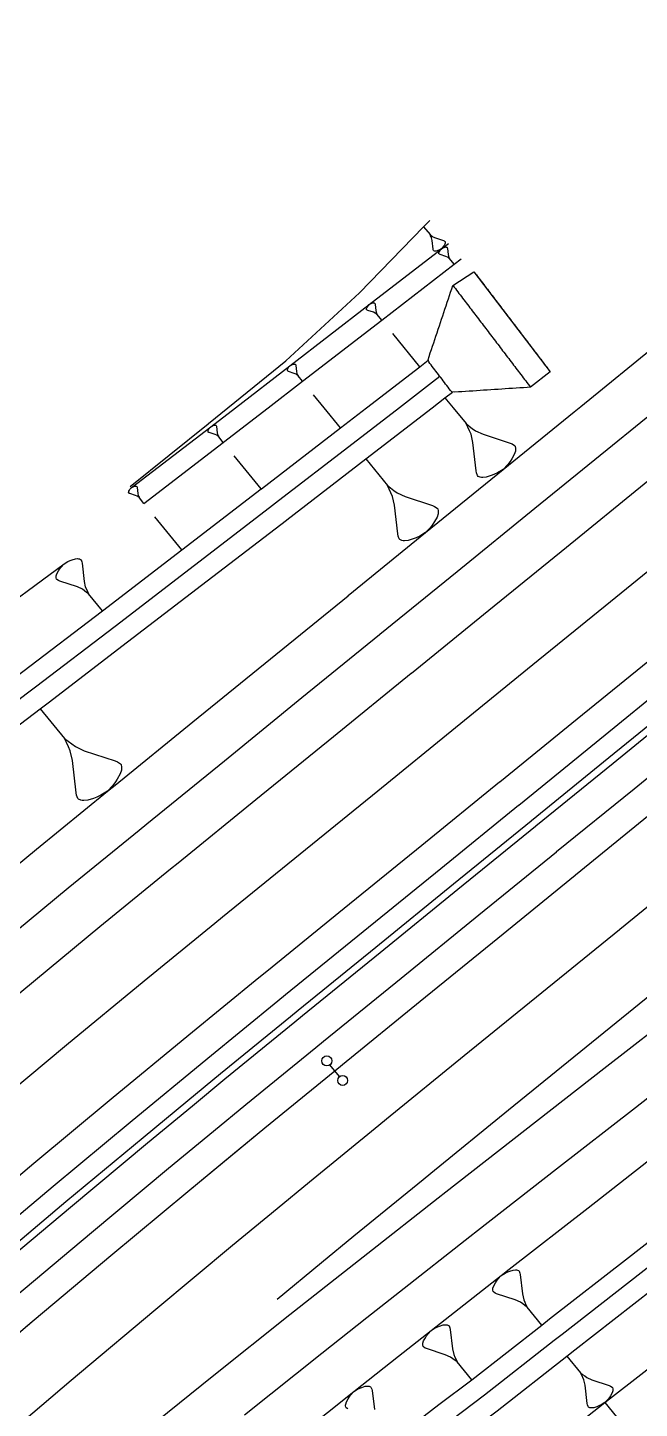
# Model space of a CAD drawing. Extents: x 386614 to 387594, y 803230 to 804419.
# Drawn here: x 387522.2 to 387552.8, y 804350 to 804419 of the extents above; entities that cross this region are included whole.
import ezdxf

# ---------------------------------------------------------------- set-up
doc = ezdxf.new("R2010")
doc.units = 0
doc.layers.get('0').update_dxf_attribs({"linetype": 'CONTINUOUS'})

msp = doc.modelspace()

# ---------------------------------------------------------------- linework, layer by layer
at = {"color": 7}
for p, q in [((387541.9789, 804409.0483), (387542.3016, 804408.6515)), ((387542.3016, 804408.6515), (387542.3499, 804408.6153)), ((387542.3272, 804408.5969), (387542.3016, 804408.6515)), ((387542.3527, 804408.5423), (387542.3272, 804408.5969)), ((387542.3499, 804408.6153), (387542.3981, 804408.5792)), ((387542.3981, 804408.5792), (387542.4463, 804408.5431)), ((387542.3783, 804408.4877), (387542.3527, 804408.5423)), ((387542.4067, 804408.3601), (387542.3783, 804408.4877)), ((387542.4558, 804407.9291), (387542.4067, 804408.3601)), ((387542.4463, 804408.5431), (387542.5655, 804408.4892)), ((387542.4629, 804407.8972), (387542.4558, 804407.9291)), ((387542.4793, 804407.854), (387542.4629, 804407.8972)), ((387542.5655, 804408.4892), (387542.9774, 804408.3533)), ((387542.7302, 804407.8697), (387542.687, 804407.8534)), ((387542.7848, 804407.8952), (387542.7302, 804407.8697)), ((387542.781, 804407.8334), (387542.7984, 804407.8609)), ((387542.8734, 804407.9485), (387542.7848, 804407.8952)), ((387542.7984, 804407.8609), (387542.8239, 804407.8949)), ((387542.8239, 804407.8949), (387542.8734, 804407.9485)), ((387542.9436, 804408.0244), (387542.8734, 804407.9485)), ((387542.8734, 804407.9485), (387542.9359, 804407.986)), ((387542.9359, 804407.986), (387542.9744, 804408.004)), ((387542.9797, 804408.0726), (387542.9436, 804408.0244)), ((387542.9744, 804408.004), (387543.0049, 804408.0155)), ((387542.9774, 804408.3533), (387543.0072, 804408.3399)), ((387543.0045, 804408.1116), (387542.9797, 804408.0726)), ((387543.0427, 804408.1804), (387543.0045, 804408.1116)), ((387543.0049, 804408.0155), (387543.0579, 804408.0321)), ((387543.0072, 804408.3399), (387543.0462, 804408.3151)), ((387543.0583, 804408.2307), (387543.0427, 804408.1804)), ((387543.0462, 804408.3151), (387543.0554, 804408.3037)), ((387543.0554, 804408.3037), (387543.0625, 804408.2718)), ((387543.0579, 804408.0321), (387543.0949, 804408.0356)), ((387543.0604, 804408.2513), (387543.0583, 804408.2307)), ((387543.0625, 804408.2718), (387543.0604, 804408.2513)), ((387543.0949, 804408.0356), (387543.1094, 804408.0341)), ((387543.1094, 804408.0341), (387543.1239, 804408.0326)), ((387543.1239, 804408.0326), (387543.1449, 804408.0231)), ((387543.1449, 804408.0231), (387543.1514, 804408.0151)), ((387543.1514, 804408.0151), (387543.1629, 804407.9846)), ((387543.1629, 804407.9846), (387543.168, 804407.9621)), ((387543.168, 804407.9621), (387543.2026, 804407.6581)), ((387542.4885, 804407.8426), (387542.4793, 804407.854)), ((387542.5183, 804407.8292), (387542.4885, 804407.8426)), ((387542.5388, 804407.8271), (387542.5183, 804407.8292)), ((387542.5594, 804407.8249), (387542.5388, 804407.8271)), ((387542.6119, 804407.8299), (387542.5594, 804407.8249)), ((387542.687, 804407.8534), (387542.6119, 804407.8299)), ((387542.74, 804407.7204), (387542.7415, 804407.7349)), ((387542.745, 804407.6979), (387542.74, 804407.7204)), ((387542.7415, 804407.7349), (387542.743, 804407.7494)), ((387542.743, 804407.7494), (387542.754, 804407.7849)), ((387542.7515, 804407.6899), (387542.745, 804407.6979)), ((387542.779, 804407.6724), (387542.7515, 804407.6899)), ((387542.754, 804407.7849), (387542.781, 804407.8334)), ((387542.8, 804407.6629), (387542.779, 804407.6724)), ((387543.0906, 804407.567), (387542.8, 804407.6629)), ((387543.1747, 804407.5291), (387543.0906, 804407.567)), ((387543.2087, 804407.5036), (387543.1747, 804407.5291)), ((387543.2026, 804407.6581), (387543.2227, 804407.5681)), ((387543.2427, 804407.4781), (387543.2087, 804407.5036)), ((387543.2227, 804407.5681), (387543.2407, 804407.5296)), ((387543.2407, 804407.5296), (387543.2587, 804407.4911)), ((387543.2767, 804407.4526), (387543.2427, 804407.4781)), ((387543.2587, 804407.4911), (387543.2767, 804407.4526)), ((387543.5044, 804407.1727), (387543.2767, 804407.4526)), ((387539.21, 804405.0988), (387539.2595, 804405.1523)), ((387539.2595, 804405.1523), (387539.322, 804405.1899)), ((387539.322, 804405.1899), (387539.3605, 804405.2079)), ((387539.3605, 804405.2079), (387539.391, 804405.2194)), ((387539.391, 804405.2194), (387539.444, 804405.2359)), ((387539.444, 804405.2359), (387539.481, 804405.2395)), ((387539.481, 804405.2395), (387539.4955, 804405.238)), ((387539.4955, 804405.238), (387539.51, 804405.2365)), ((387539.51, 804405.2365), (387539.531, 804405.227)), ((387539.531, 804405.227), (387539.5375, 804405.219)), ((387539.5375, 804405.219), (387539.549, 804405.1885)), ((387539.549, 804405.1885), (387539.554, 804405.166)), ((387539.554, 804405.166), (387539.5887, 804404.8619)), ((387539.1261, 804404.9242), (387539.1276, 804404.9387)), ((387539.1311, 804404.9017), (387539.1261, 804404.9242)), ((387539.1276, 804404.9387), (387539.1291, 804404.9532)), ((387539.1291, 804404.9532), (387539.14, 804404.9887)), ((387539.1376, 804404.8937), (387539.1311, 804404.9017)), ((387539.1651, 804404.8762), (387539.1376, 804404.8937)), ((387539.14, 804404.9887), (387539.167, 804405.0373)), ((387539.1861, 804404.8667), (387539.1651, 804404.8762)), ((387539.167, 804405.0373), (387539.1845, 804405.0648)), ((387539.1845, 804405.0648), (387539.21, 804405.0988)), ((387539.4767, 804404.7709), (387539.1861, 804404.8667)), ((387539.5607, 804404.7329), (387539.4767, 804404.7709)), ((387539.5947, 804404.7074), (387539.5607, 804404.7329)), ((387539.5887, 804404.8619), (387539.6087, 804404.7719)), ((387539.6288, 804404.6819), (387539.5947, 804404.7074)), ((387539.6087, 804404.7719), (387539.6267, 804404.7334)), ((387539.6267, 804404.7334), (387539.6448, 804404.695)), ((387539.6628, 804404.6565), (387539.6288, 804404.6819)), ((387539.6448, 804404.695), (387539.6628, 804404.6565)), ((387539.8905, 804404.3765), (387539.6628, 804404.6565)), ((387535.1669, 804401.8679), (387535.1684, 804401.8824)), ((387535.1719, 804401.8454), (387535.1669, 804401.8679)), ((387535.1684, 804401.8824), (387535.1699, 804401.8969)), ((387535.1699, 804401.8969), (387535.1809, 804401.9324)), ((387535.1785, 804401.8374), (387535.1719, 804401.8454)), ((387535.206, 804401.8199), (387535.1785, 804401.8374)), ((387535.1809, 804401.9324), (387535.2079, 804401.9809)), ((387535.227, 804401.8104), (387535.206, 804401.8199)), ((387535.2079, 804401.9809), (387535.2254, 804402.0084)), ((387535.2254, 804402.0084), (387535.2509, 804402.0424)), ((387535.5176, 804401.7145), (387535.227, 804401.8104)), ((387535.2509, 804402.0424), (387535.3003, 804402.096)), ((387535.3003, 804402.096), (387535.3628, 804402.1335)), ((387535.3628, 804402.1335), (387535.4013, 804402.1515)), ((387535.4013, 804402.1515), (387535.4318, 804402.163)), ((387535.4318, 804402.163), (387535.4848, 804402.1796)), ((387535.4848, 804402.1796), (387535.5218, 804402.1831)), ((387535.6016, 804401.6765), (387535.5176, 804401.7145)), ((387535.5218, 804402.1831), (387535.5363, 804402.1816)), ((387535.5363, 804402.1816), (387535.5508, 804402.1801)), ((387535.5508, 804402.1801), (387535.5718, 804402.1706)), ((387535.5718, 804402.1706), (387535.5783, 804402.1626)), ((387535.5783, 804402.1626), (387535.5899, 804402.1321)), ((387535.5899, 804402.1321), (387535.5949, 804402.1096)), ((387535.5949, 804402.1096), (387535.6295, 804401.8056)), ((387535.6356, 804401.6511), (387535.6016, 804401.6765)), ((387535.6295, 804401.8056), (387535.6496, 804401.7156)), ((387535.6696, 804401.6256), (387535.6356, 804401.6511)), ((387535.6496, 804401.7156), (387535.6676, 804401.6771)), ((387535.6676, 804401.6771), (387535.6856, 804401.6386)), ((387535.7036, 804401.6001), (387535.6696, 804401.6256)), ((387535.6856, 804401.6386), (387535.7036, 804401.6001)), ((387535.9313, 804401.3202), (387535.7036, 804401.6001)), ((387543.0454, 804400.4975), (387543.45, 804400)), ((387543.45, 804400), (387544.0967, 804399.205)), ((387531.2184, 804398.8802), (387531.2453, 804398.9287)), ((387531.2453, 804398.9287), (387531.2628, 804398.9562)), ((387531.2628, 804398.9562), (387531.2883, 804398.9902)), ((387531.2883, 804398.9902), (387531.3378, 804399.0438)), ((387531.3378, 804399.0438), (387531.4003, 804399.0813)), ((387531.4003, 804399.0813), (387531.4388, 804399.0993)), ((387531.4388, 804399.0993), (387531.4693, 804399.1108)), ((387531.4693, 804399.1108), (387531.5223, 804399.1274)), ((387531.5223, 804399.1274), (387531.5593, 804399.1309)), ((387531.5593, 804399.1309), (387531.5738, 804399.1294)), ((387531.5738, 804399.1294), (387531.5883, 804399.1279)), ((387531.5883, 804399.1279), (387531.6093, 804399.1184)), ((387531.6093, 804399.1184), (387531.6158, 804399.1104)), ((387531.6158, 804399.1104), (387531.6273, 804399.0799)), ((387531.6273, 804399.0799), (387531.6323, 804399.0574)), ((387531.6323, 804399.0574), (387531.667, 804398.7534)), ((387544.0967, 804399.205), (387544.2537, 804399.0873)), ((387544.1799, 804399.0272), (387544.0967, 804399.205)), ((387544.2631, 804398.8494), (387544.1799, 804399.0272)), ((387544.2537, 804399.0873), (387544.4108, 804398.9696)), ((387544.4108, 804398.9696), (387544.5679, 804398.8519)), ((387531.2044, 804398.8157), (387531.2059, 804398.8302)), ((387531.2094, 804398.7932), (387531.2044, 804398.8157)), ((387531.2059, 804398.8302), (387531.2074, 804398.8447)), ((387531.2074, 804398.8447), (387531.2184, 804398.8802)), ((387531.2159, 804398.7852), (387531.2094, 804398.7932)), ((387531.2434, 804398.7677), (387531.2159, 804398.7852)), ((387531.2644, 804398.7582), (387531.2434, 804398.7677)), ((387531.555, 804398.6623), (387531.2644, 804398.7582)), ((387531.6391, 804398.6244), (387531.555, 804398.6623)), ((387531.6731, 804398.5989), (387531.6391, 804398.6244)), ((387531.667, 804398.7534), (387531.687, 804398.6634)), ((387531.7071, 804398.5734), (387531.6731, 804398.5989)), ((387531.687, 804398.6634), (387531.7051, 804398.6249)), ((387531.7051, 804398.6249), (387531.7231, 804398.5864)), ((387531.7411, 804398.5479), (387531.7071, 804398.5734)), ((387531.7231, 804398.5864), (387531.7411, 804398.5479)), ((387531.9688, 804398.268), (387531.7411, 804398.5479)), ((387544.3463, 804398.6717), (387544.2631, 804398.8494)), ((387544.4389, 804398.2561), (387544.3463, 804398.6717)), ((387544.5989, 804396.8522), (387544.4389, 804398.2561)), ((387544.5679, 804398.8519), (387544.9559, 804398.6766)), ((387544.9559, 804398.6766), (387546.2978, 804398.2339)), ((387546.2978, 804398.2339), (387546.3948, 804398.1901)), ((387546.5105, 804397.6706), (387546.3859, 804397.4465)), ((387546.3948, 804398.1901), (387546.5218, 804398.1093)), ((387546.5612, 804397.8346), (387546.5105, 804397.6706)), ((387546.5218, 804398.1093), (387546.5518, 804398.0724)), ((387546.5518, 804398.0724), (387546.575, 804397.9685)), ((387546.5681, 804397.9015), (387546.5612, 804397.8346)), ((387546.575, 804397.9685), (387546.5681, 804397.9015)), ((387539.0862, 804397.4412), (387540.1665, 804396.113)), ((387544.6221, 804396.7483), (387544.5989, 804396.8522)), ((387545.959, 804396.9152), (387545.6704, 804396.7419)), ((387546.1875, 804397.1624), (387545.959, 804396.9152)), ((387546.3051, 804397.3195), (387546.1875, 804397.1624)), ((387546.3859, 804397.4465), (387546.3051, 804397.3195)), ((387544.6753, 804396.6075), (387544.6221, 804396.7483)), ((387544.7053, 804396.5705), (387544.6753, 804396.6075)), ((387544.8023, 804396.5267), (387544.7053, 804396.5705)), ((387544.8693, 804396.5198), (387544.8023, 804396.5267)), ((387544.9362, 804396.5129), (387544.8693, 804396.5198)), ((387545.1071, 804396.5292), (387544.9362, 804396.5129)), ((387545.3518, 804396.6055), (387545.1071, 804396.5292)), ((387545.4927, 804396.6587), (387545.3518, 804396.6055)), ((387545.6704, 804396.7419), (387545.4927, 804396.6587)), ((387527.2384, 804395.7677), (387527.2399, 804395.7822)), ((387527.2435, 804395.7452), (387527.2384, 804395.7677)), ((387527.2399, 804395.7822), (387527.2414, 804395.7967)), ((387527.2414, 804395.7967), (387527.2524, 804395.8322)), ((387527.25, 804395.7372), (387527.2435, 804395.7452)), ((387527.2775, 804395.7197), (387527.25, 804395.7372)), ((387527.2524, 804395.8322), (387527.2794, 804395.8807)), ((387527.2985, 804395.7102), (387527.2775, 804395.7197)), ((387527.2794, 804395.8807), (387527.2969, 804395.9082)), ((387527.2969, 804395.9082), (387527.3224, 804395.9422)), ((387527.5891, 804395.6143), (387527.2985, 804395.7102)), ((387527.3224, 804395.9422), (387527.3719, 804395.9958)), ((387527.3719, 804395.9958), (387527.4343, 804396.0333)), ((387527.4343, 804396.0333), (387527.4728, 804396.0513)), ((387527.4728, 804396.0513), (387527.5033, 804396.0629)), ((387527.5033, 804396.0629), (387527.5563, 804396.0794)), ((387527.5563, 804396.0794), (387527.5933, 804396.0829)), ((387527.6731, 804395.5764), (387527.5891, 804395.6143)), ((387527.5933, 804396.0829), (387527.6078, 804396.0814)), ((387527.6078, 804396.0814), (387527.6223, 804396.0799)), ((387527.6223, 804396.0799), (387527.6434, 804396.0704)), ((387527.6434, 804396.0704), (387527.6499, 804396.0624)), ((387527.6499, 804396.0624), (387527.6614, 804396.0319)), ((387527.6614, 804396.0319), (387527.6664, 804396.0094)), ((387527.6664, 804396.0094), (387527.701, 804395.7054)), ((387527.7071, 804395.5509), (387527.6731, 804395.5764)), ((387527.701, 804395.7054), (387527.7211, 804395.6154)), ((387527.7411, 804395.5254), (387527.7071, 804395.5509)), ((387527.7211, 804395.6154), (387527.7391, 804395.5769)), ((387527.7391, 804395.5769), (387527.7571, 804395.5384)), ((387527.7752, 804395.4999), (387527.7411, 804395.5254)), ((387527.7571, 804395.5384), (387527.7752, 804395.4999)), ((387528.0028, 804395.22), (387527.7752, 804395.4999)), ((387540.1665, 804396.113), (387540.3279, 804395.9921)), ((387540.252, 804395.9304), (387540.1665, 804396.113)), ((387540.3375, 804395.7477), (387540.252, 804395.9304)), ((387540.3279, 804395.9921), (387540.4893, 804395.8712)), ((387540.423, 804395.5651), (387540.3375, 804395.7477)), ((387540.5181, 804395.138), (387540.423, 804395.5651)), ((387540.4893, 804395.8712), (387540.6507, 804395.7503)), ((387540.6507, 804395.7503), (387541.0493, 804395.5701)), ((387541.0493, 804395.5701), (387542.4281, 804395.1153)), ((387540.6825, 804393.6956), (387540.5181, 804395.138)), ((387542.4281, 804395.1153), (387542.5278, 804395.0702)), ((387542.5278, 804395.0702), (387542.6583, 804394.9873)), ((387542.6583, 804394.9873), (387542.6892, 804394.9493)), ((387542.6892, 804394.9493), (387542.7129, 804394.8426)), ((387542.7059, 804394.7738), (387542.6988, 804394.7049)), ((387542.7129, 804394.8426), (387542.7059, 804394.7738)), ((387542.4357, 804394.1757), (387542.3148, 804394.0143)), ((387542.5187, 804394.3063), (387542.4357, 804394.1757)), ((387542.6467, 804394.5365), (387542.5187, 804394.3063)), ((387542.6988, 804394.7049), (387542.6467, 804394.5365)), ((387540.7063, 804393.5888), (387540.6825, 804393.6956)), ((387540.761, 804393.4441), (387540.7063, 804393.5888)), ((387540.7918, 804393.4062), (387540.761, 804393.4441)), ((387540.8915, 804393.3611), (387540.7918, 804393.4062)), ((387541.4561, 804393.4421), (387541.2047, 804393.3637)), ((387541.6008, 804393.4967), (387541.4561, 804393.4421)), ((387541.7835, 804393.5822), (387541.6008, 804393.4967)), ((387542.08, 804393.7603), (387541.7835, 804393.5822)), ((387542.3148, 804394.0143), (387542.08, 804393.7603)), ((387540.9603, 804393.354), (387540.8915, 804393.3611)), ((387541.0291, 804393.347), (387540.9603, 804393.354)), ((387541.2047, 804393.3637), (387541.0291, 804393.347)), ((387523.7918, 804391.9298), (387523.8689, 804392.0327)), ((387523.8689, 804392.0327), (387524.0185, 804392.1946)), ((387524.0185, 804392.1946), (387524.2075, 804392.3081)), ((387524.2075, 804392.3081), (387524.3239, 804392.3626)), ((387524.3239, 804392.3626), (387524.4161, 804392.3974)), ((387524.4161, 804392.3974), (387524.5764, 804392.4474)), ((387524.5764, 804392.4474), (387524.6882, 804392.458)), ((387524.6882, 804392.458), (387524.7321, 804392.4535)), ((387524.7321, 804392.4535), (387524.7759, 804392.449)), ((387524.7759, 804392.449), (387524.8395, 804392.4203)), ((387524.8395, 804392.4203), (387524.8591, 804392.3961)), ((387524.8591, 804392.3961), (387524.894, 804392.3039)), ((387524.894, 804392.3039), (387524.9091, 804392.2358)), ((387524.9091, 804392.2358), (387525.0139, 804391.3166)), ((387523.6152, 804391.5049), (387523.6197, 804391.5487)), ((387523.6303, 804391.4368), (387523.6152, 804391.5049)), ((387523.6197, 804391.5487), (387523.6242, 804391.5926)), ((387523.6242, 804391.5926), (387523.6574, 804391.6999)), ((387523.65, 804391.4126), (387523.6303, 804391.4368)), ((387523.7332, 804391.3598), (387523.65, 804391.4126)), ((387523.6574, 804391.6999), (387523.739, 804391.8466)), ((387523.7967, 804391.3311), (387523.7332, 804391.3598)), ((387523.739, 804391.8466), (387523.7918, 804391.9298)), ((387524.6753, 804391.0412), (387523.7967, 804391.3311)), ((387525.0139, 804391.3166), (387525.0745, 804391.0444)), ((387524.9294, 804390.9264), (387524.6753, 804391.0412)), ((387525.0323, 804390.8493), (387524.9294, 804390.9264)), ((387525.1351, 804390.7723), (387525.0323, 804390.8493)), ((387525.0745, 804391.0444), (387525.129, 804390.928)), ((387525.129, 804390.928), (387525.1835, 804390.8116)), ((387525.238, 804390.6952), (387525.1351, 804390.7723)), ((387525.1835, 804390.8116), (387525.238, 804390.6952)), ((387525.9264, 804389.8488), (387525.238, 804390.6952)), ((387522.8224, 804384.9571), (387524.034, 804383.4675)), ((387524.034, 804383.4675), (387524.2151, 804383.3318)), ((387524.1299, 804383.2626), (387524.034, 804383.4675)), ((387524.2259, 804383.0577), (387524.1299, 804383.2626)), ((387524.2151, 804383.3318), (387524.3961, 804383.1962)), ((387524.3218, 804382.8529), (387524.2259, 804383.0577)), ((387524.3961, 804383.1962), (387524.5771, 804383.0606)), ((387524.5771, 804383.0606), (387525.0243, 804382.8585)), ((387524.4284, 804382.3739), (387524.3218, 804382.8529)), ((387524.6129, 804380.756), (387524.4284, 804382.3739)), ((387525.0243, 804382.8585), (387526.5708, 804382.3484)), ((387526.5708, 804382.3484), (387526.6826, 804382.2978)), ((387526.8159, 804381.6991), (387526.6723, 804381.4409)), ((387526.6826, 804382.2978), (387526.829, 804382.2048)), ((387526.8744, 804381.8881), (387526.8159, 804381.6991)), ((387526.829, 804382.2048), (387526.8636, 804382.1622)), ((387526.8636, 804382.1622), (387526.8903, 804382.0425)), ((387526.8823, 804381.9653), (387526.8744, 804381.8881)), ((387526.8903, 804382.0425), (387526.8823, 804381.9653)), ((387526.4436, 804381.1135), (387526.1803, 804380.8286)), ((387526.5793, 804381.2945), (387526.4436, 804381.1135)), ((387526.6723, 804381.4409), (387526.5793, 804381.2945)), ((387524.6396, 804380.6362), (387524.6129, 804380.756)), ((387524.7008, 804380.4739), (387524.6396, 804380.6362)), ((387524.7355, 804380.4313), (387524.7008, 804380.4739)), ((387524.8473, 804380.3808), (387524.7355, 804380.4313)), ((387524.9244, 804380.3729), (387524.8473, 804380.3808)), ((387525.0016, 804380.3649), (387524.9244, 804380.3729)), ((387525.1985, 804380.3837), (387525.0016, 804380.3649)), ((387525.4806, 804380.4716), (387525.1985, 804380.3837)), ((387525.6429, 804380.5329), (387525.4806, 804380.4716)), ((387525.8478, 804380.6288), (387525.6429, 804380.5329)), ((387526.1803, 804380.8286), (387525.8478, 804380.6288)), ((387546.0605, 804356.7514), (387546.1836, 804356.809)), ((387546.1836, 804356.809), (387546.2811, 804356.8458)), ((387546.2811, 804356.8458), (387546.4506, 804356.8987)), ((387546.4506, 804356.8987), (387546.5689, 804356.9099)), ((387546.5689, 804356.9099), (387546.6152, 804356.9052)), ((387546.6152, 804356.9052), (387546.6616, 804356.9004)), ((387546.6616, 804356.9004), (387546.7288, 804356.87)), ((387546.7288, 804356.87), (387546.7496, 804356.8445)), ((387546.7496, 804356.8445), (387546.7864, 804356.747)), ((387545.4437, 804355.9948), (387545.4788, 804356.1084)), ((387545.4788, 804356.1084), (387545.5651, 804356.2635)), ((387545.5651, 804356.2635), (387545.621, 804356.3515)), ((387545.621, 804356.3515), (387545.7025, 804356.4602)), ((387545.7025, 804356.4602), (387545.8607, 804356.6314)), ((387545.8607, 804356.6314), (387546.0605, 804356.7514)), ((387546.7864, 804356.747), (387546.8024, 804356.675)), ((387546.8024, 804356.675), (387546.9132, 804355.703)), ((387545.4342, 804355.9021), (387545.439, 804355.9485)), ((387545.4502, 804355.8302), (387545.4342, 804355.9021)), ((387545.439, 804355.9485), (387545.4437, 804355.9948)), ((387545.471, 804355.8046), (387545.4502, 804355.8302)), ((387545.559, 804355.7487), (387545.471, 804355.8046)), ((387545.6261, 804355.7183), (387545.559, 804355.7487)), ((387546.5552, 804355.4118), (387545.6261, 804355.7183)), ((387546.8239, 804355.2904), (387546.5552, 804355.4118)), ((387546.9132, 804355.703), (387546.9773, 804355.4152)), ((387546.9773, 804355.4152), (387547.0349, 804355.2921)), ((387546.9327, 804355.2089), (387546.8239, 804355.2904)), ((387547.0414, 804355.1275), (387546.9327, 804355.2089)), ((387547.0349, 804355.2921), (387547.0926, 804355.1691)), ((387547.1502, 804355.046), (387547.0414, 804355.1275)), ((387547.0926, 804355.1691), (387547.1502, 804355.046)), ((387547.8781, 804354.151), (387547.1502, 804355.046)), ((387542.5578, 804354.0076), (387542.6808, 804354.0658)), ((387542.6808, 804354.0658), (387542.7783, 804354.1031)), ((387542.7783, 804354.1031), (387542.9478, 804354.1568)), ((387542.9478, 804354.1568), (387543.0662, 804354.1685)), ((387543.0662, 804354.1685), (387543.1126, 804354.164)), ((387543.1126, 804354.164), (387543.1591, 804354.1594)), ((387543.1591, 804354.1594), (387543.2265, 804354.1293)), ((387543.2265, 804354.1293), (387543.2474, 804354.1038)), ((387543.2474, 804354.1038), (387543.2847, 804354.0063)), ((387541.9434, 804353.2473), (387541.9781, 804353.3611)), ((387541.9781, 804353.3611), (387542.0638, 804353.5169)), ((387542.0638, 804353.5169), (387542.1194, 804353.6052)), ((387542.1194, 804353.6052), (387542.2005, 804353.7145)), ((387542.2005, 804353.7145), (387542.3582, 804353.8865)), ((387542.3582, 804353.8865), (387542.5578, 804354.0076)), ((387543.2847, 804354.0063), (387543.3011, 804353.9343)), ((387543.3011, 804353.9343), (387543.4162, 804352.9613)), ((387541.9342, 804353.1544), (387541.9388, 804353.2008)), ((387541.9506, 804353.0824), (387541.9342, 804353.1544)), ((387541.9388, 804353.2008), (387541.9434, 804353.2473)), ((387541.9715, 804353.0569), (387541.9506, 804353.0824)), ((387542.0599, 804353.0013), (387541.9715, 804353.0569)), ((387542.1272, 804352.9712), (387542.0599, 804353.0013)), ((387543.059, 804352.6682), (387542.1272, 804352.9712)), ((387543.3285, 804352.5478), (387543.059, 804352.6682)), ((387543.4162, 804352.9613), (387543.4816, 804352.6735)), ((387543.4816, 804352.6735), (387543.5399, 804352.5504)), ((387543.4378, 804352.4667), (387543.3285, 804352.5478)), ((387543.5471, 804352.3856), (387543.4378, 804352.4667)), ((387543.5399, 804352.5504), (387543.5981, 804352.4274)), ((387543.6563, 804352.3044), (387543.5471, 804352.3856)), ((387543.5981, 804352.4274), (387543.6563, 804352.3044)), ((387544.3891, 804351.4113), (387543.6563, 804352.3044)), ((387538.2539, 804350.5479), (387538.3322, 804350.6545)), ((387538.3322, 804350.6545), (387538.4847, 804350.8225)), ((387538.4847, 804350.8225), (387538.6781, 804350.9411)), ((387538.6781, 804350.9411), (387538.7974, 804350.9983)), ((387538.7974, 804350.9983), (387538.892, 804351.035)), ((387538.892, 804351.035), (387539.0565, 804351.0879)), ((387539.0565, 804351.0879), (387539.1716, 804351.0999)), ((387539.1716, 804351.0999), (387539.2167, 804351.0957)), ((387539.2167, 804351.0957), (387539.2619, 804351.0914)), ((387539.2619, 804351.0914), (387539.3276, 804351.0625)), ((387539.3276, 804351.0625), (387539.348, 804351.0378)), ((387539.348, 804351.0378), (387539.3847, 804350.9432)), ((387539.3847, 804350.9432), (387539.401, 804350.8733)), ((387539.401, 804350.8733), (387539.5174, 804349.9281)), ((387538.076, 804350.1089), (387538.0802, 804350.1541)), ((387538.0922, 804350.039), (387538.076, 804350.1089)), ((387538.0802, 804350.1541), (387538.0844, 804350.1992)), ((387538.0844, 804350.1992), (387538.1176, 804350.3101)), ((387538.1127, 804350.0143), (387538.0922, 804350.039)), ((387538.1988, 804349.9606), (387538.1127, 804350.0143)), ((387538.1176, 804350.3101), (387538.2002, 804350.4618)), ((387538.2002, 804350.4618), (387538.2539, 804350.5479)), ((387551.033, 804350.272), (387551.8299, 804349.2922))]:
    msp.add_line(p, q, dxfattribs=at)
at = {"color": 1}
for p, q in [((387541.7834, 804402.0491), (387540.4332, 804403.7092)), ((387537.005, 804400), (387536.4741, 804400.6528)), ((387537.8243, 804398.9928), (387537.005, 804400)), ((387533.8617, 804395.9406), (387532.5116, 804397.6006)), ((387529.8958, 804392.8926), (387528.5456, 804394.5526)), ((387537.7777, 804366.5695), (387537.2983, 804367.159)), ((387549.1401, 804352.5994), (387549.8231, 804351.7596)), ((387549.8231, 804351.7596), (387549.9251, 804351.6831)), ((387549.8772, 804351.6441), (387549.8231, 804351.7596)), ((387549.9312, 804351.5286), (387549.8772, 804351.6441)), ((387549.9251, 804351.6831), (387550.0272, 804351.6067)), ((387549.9853, 804351.4131), (387549.9312, 804351.5286)), ((387550.0454, 804351.1431), (387549.9853, 804351.4131)), ((387550.0272, 804351.6067), (387550.1293, 804351.5302)), ((387550.1293, 804351.5302), (387550.3813, 804351.4163)), ((387550.3813, 804351.4163), (387551.2531, 804351.1287)), ((387550.1494, 804350.231), (387550.0454, 804351.1431)), ((387551.2531, 804351.1287), (387551.3161, 804351.1003)), ((387551.3104, 804350.6172), (387551.2579, 804350.5346)), ((387551.3913, 804350.7627), (387551.3104, 804350.6172)), ((387551.3161, 804351.1003), (387551.3987, 804351.0478)), ((387551.4243, 804350.8693), (387551.3913, 804350.7627)), ((387551.3987, 804351.0478), (387551.4182, 804351.0238)), ((387551.4182, 804351.0238), (387551.4332, 804350.9563)), ((387551.4288, 804350.9128), (387551.4243, 804350.8693)), ((387551.4332, 804350.9563), (387551.4288, 804350.9128)), ((387550.1644, 804350.1635), (387550.1494, 804350.231)), ((387550.199, 804350.072), (387550.1644, 804350.1635)), ((387550.2185, 804350.0481), (387550.199, 804350.072)), ((387550.2815, 804350.0196), (387550.2185, 804350.0481)), ((387550.325, 804350.0151), (387550.2815, 804350.0196)), ((387550.3685, 804350.0106), (387550.325, 804350.0151)), ((387550.4796, 804350.0212), (387550.3685, 804350.0106)), ((387550.6386, 804350.0708), (387550.4796, 804350.0212)), ((387550.7301, 804350.1053), (387550.6386, 804350.0708)), ((387550.8455, 804350.1594), (387550.7301, 804350.1053)), ((387551.033, 804350.272), (387550.8455, 804350.1594)), ((387551.1815, 804350.4326), (387551.033, 804350.272)), ((387551.2579, 804350.5346), (387551.1815, 804350.4326))]:
    msp.add_line(p, q, dxfattribs=at)
at = {"color": 1, "linetype": 'CONTINUOUS'}
for points in [[(387549.7517, 804400), (387549.838, 804400.0701), (387553.7169, 804403.2251), (387557.5959, 804406.38), (387561.4749, 804409.5349), (387565.3539, 804412.6898), (387569.2329, 804415.8447), (387573.1119, 804418.9996)], [(387534.2174, 804400), (387535.9313, 804401.3202), (387539.8905, 804404.3765), (387543.5044, 804407.1727), (387543.8462, 804407.4371)], [(387539.129, 804400), (387541.7834, 804402.0491), (387542.206, 804402.3758)], [(387500, 804358.8273), (387503.1668, 804361.5675), (387507.0285, 804364.8769), (387510.4063, 804367.7456), (387510.484, 804367.8113), (387510.9058, 804368.1678), (387514.7988, 804371.4403), (387518.7074, 804374.6942), (387520.9822, 804376.5735), (387522.6313, 804377.9294), (387526.1803, 804380.8286), (387526.564, 804381.1407), (387530.443, 804384.2956), (387534.322, 804387.4505), (387538.201, 804390.6054), (387538.2136, 804390.6156), (387542.08, 804393.7603), (387545.959, 804396.9152), (387549.5028, 804399.7976), (387549.7517, 804400)], [(387500, 804369.5782), (387501.7502, 804371.0657), (387505.175, 804373.9312), (387505.2538, 804373.9968), (387505.6815, 804374.3529), (387509.7417, 804377.4855), (387513.8126, 804380.6022), (387516.1752, 804382.4084), (387517.8876, 804383.711), (387521.5605, 804386.5087), (387521.9536, 804386.8092), (387525.9264, 804389.8488), (387529.8958, 804392.8926), (387533.8617, 804395.9406), (387533.8746, 804395.9505), (387537.8243, 804398.9928), (387539.129, 804400)], [(387520.2624, 804357.0906), (387524.1026, 804360.3187), (387527.9581, 804363.5284), (387530.202, 804365.3822), (387531.8288, 804366.7197), (387535.3296, 804369.5795), (387535.7133, 804369.8916), (387539.5923, 804373.0465), (387543.4712, 804376.2014), (387547.3502, 804379.3563), (387547.3628, 804379.3666), (387551.2292, 804382.5113), (387555.1082, 804385.6662), (387558.6521, 804388.5485), (387558.9872, 804388.8211), (387562.8662, 804391.976), (387567.0607, 804394.743), (387570.9397, 804397.8979), (387573.5242, 804400)], [(387520.4883, 804356.8233), (387524.3272, 804360.0502), (387528.1813, 804363.2589), (387530.4245, 804365.1121), (387532.0508, 804366.4491), (387535.5504, 804369.308), (387535.9341, 804369.6201), (387539.8131, 804372.775), (387543.6921, 804375.9299), (387547.5711, 804379.0848), (387547.5837, 804379.0951), (387551.4501, 804382.2397), (387555.3291, 804385.3946), (387558.8729, 804388.277), (387559.208, 804388.5495), (387563.087, 804391.7045), (387566.966, 804394.8594), (387570.845, 804398.0143), (387573.2865, 804400)], [(387528.0028, 804395.22), (387531.9688, 804398.268), (387531.9816, 804398.2779), (387534.2174, 804400)], [(387534.6255, 804347.7398), (387538.4847, 804350.8225), (387540.7304, 804352.6025), (387542.3582, 804353.8865), (387545.8607, 804356.6314), (387546.2507, 804356.9358), (387550.1928, 804360.0131), (387554.1348, 804363.0905), (387558.0769, 804366.1678), (387558.0897, 804366.1778), (387562.019, 804369.2451), (387565.9611, 804372.3225), (387569.5626, 804375.1339), (387569.9032, 804375.3998), (387573.8453, 804378.4771), (387577.7874, 804381.5544), (387581.7294, 804384.6318), (387585.6715, 804387.7091), (387589.6136, 804390.7864), (387593.5557, 804393.8638)], [(387520.7918, 804326.0724), (387524.519, 804329.2583), (387528.2647, 804332.4221), (387532.0286, 804335.5638), (387535.3372, 804338.267), (387535.4132, 804338.3289), (387535.8226, 804338.6692), (387539.732, 804341.6354), (387543.6602, 804344.5756), (387545.9124, 804346.3124), (387547.5607, 804347.5459), (387551.033, 804350.272), (387551.4228, 804350.5766), (387555.3653, 804353.6534), (387559.3112, 804356.7261), (387563.2605, 804359.7945), (387563.2733, 804359.8045), (387567.2132, 804362.8588), (387571.1693, 804365.9189), (387574.7868, 804368.7107), (387575.1289, 804368.9748), (387579.0918, 804372.0265), (387583.0582, 804375.0739)], [(387518.8127, 804328.3269), (387522.5506, 804331.5222), (387526.3071, 804334.6954), (387530.0819, 804337.8464), (387533.3999, 804340.5576), (387533.4762, 804340.6197), (387533.8868, 804340.961), (387537.8071, 804343.9365), (387541.7462, 804346.8858), (387544.0049, 804348.6279), (387545.6577, 804349.8651), (387549.1401, 804352.5994), (387549.5299, 804352.904), (387553.4724, 804355.9808), (387557.4183, 804359.0535), (387561.3676, 804362.1219), (387561.3804, 804362.1319), (387565.3203, 804365.1862), (387569.2764, 804368.2463), (387572.8938, 804371.0381), (387573.2359, 804371.3022), (387577.1989, 804374.3538), (387577.5859, 804374.6515)]]:
    msp.add_lwpolyline(points, dxfattribs=at)
at = {"color": 7, "linetype": 'CONTINUOUS'}
for points in [[(387532.2032, 804400), (387535.0916, 804402.3526), (387538.7814, 804405.7401), (387541.9789, 804409.0483), (387542.2883, 804409.3525)], [(387532.5793, 804400), (387535.3003, 804402.096), (387539.2595, 804405.1523), (387542.8734, 804407.9485), (387543.2152, 804408.2129)], [(387542.7905, 804401.5641), (387542.4144, 804401.2733), (387540.7649, 804400)], [(387542.4009, 804400), (387543.0454, 804400.4975), (387543.4177, 804400.7854)], [(387500, 804352.1936), (387502.6016, 804354.4665), (387506.4295, 804357.7786), (387510.273, 804361.0725), (387514.1323, 804364.3481), (387518.007, 804367.6053), (387521.8973, 804370.8439), (387525.8029, 804374.064), (387529.3352, 804376.9496), (387529.7189, 804377.2617), (387533.5979, 804380.4166), (387537.4769, 804383.5715), (387541.3559, 804386.7264), (387541.3685, 804386.7367), (387545.2349, 804389.8813), (387549.1139, 804393.0362), (387552.9929, 804396.1912), (387556.8719, 804399.3461), (387557.6759, 804400)], [(387500, 804347.5368), (387501.0986, 804348.5058), (387504.8981, 804351.8252), (387508.7133, 804355.1265), (387512.5442, 804358.4095), (387515.9723, 804361.3206), (387516.3907, 804361.6743), (387520.2528, 804364.9207), (387524.1302, 804368.1487), (387528.0229, 804371.3582), (387531.5437, 804374.2343), (387531.9274, 804374.5464), (387535.8064, 804377.7013), (387539.6854, 804380.8562), (387543.5643, 804384.0111), (387543.5769, 804384.0214), (387547.4433, 804387.166), (387551.3223, 804390.321), (387554.8662, 804393.2033), (387555.2013, 804393.4759), (387559.0803, 804396.6308), (387562.9593, 804399.7857), (387563.2228, 804400)], [(387500, 804342.8698), (387503.4076, 804345.8755), (387507.1945, 804349.184), (387510.9972, 804352.4743), (387514.8154, 804355.7465), (387518.2321, 804358.648), (387518.6492, 804359.0005), (387522.4985, 804362.2362), (387526.3631, 804365.4535), (387530.243, 804368.6524), (387533.7521, 804371.519), (387534.1358, 804371.8311), (387538.0148, 804374.986), (387541.8938, 804378.1409), (387545.7728, 804381.2958), (387545.7854, 804381.3061), (387549.6518, 804384.4508), (387553.5308, 804387.6057), (387557.0746, 804390.488), (387557.4097, 804390.7606), (387561.2887, 804393.9155), (387565.1677, 804397.0704), (387568.7697, 804400)], [(387500, 804334.8384), (387503.6162, 804338.0589), (387507.3659, 804341.3664), (387511.1313, 804344.6561), (387514.9124, 804347.9277), (387518.7089, 804351.1813), (387522.5209, 804354.4168), (387526.3483, 804357.6342), (387530.191, 804360.8332), (387534.0488, 804364.0139), (387537.538, 804366.8642), (387537.9217, 804367.1763), (387541.8007, 804370.3312), (387545.6797, 804373.4861), (387549.5587, 804376.6411), (387549.5713, 804376.6513), (387553.4377, 804379.796), (387557.3166, 804382.9509), (387561.1956, 804386.1058), (387565.0746, 804389.2607), (387568.9536, 804392.4156), (387572.8326, 804395.5705), (387576.7116, 804398.7254), (387578.2787, 804400)], [(387540.7649, 804400), (387538.4552, 804398.217), (387534.5056, 804395.1747), (387534.4927, 804395.1648), (387530.5268, 804392.1168), (387526.5574, 804389.073), (387522.5846, 804386.0334), (387522.1914, 804385.7329), (387518.5219, 804382.938), (387516.8111, 804381.6366), (387514.4506, 804379.8322), (387510.3834, 804376.7185), (387506.3268, 804373.5889), (387505.8995, 804373.2332), (387505.8208, 804373.1677), (387502.3991, 804370.3048), (387500, 804368.2658)], [(387500, 804366.9534), (387503.048, 804369.544), (387506.4665, 804372.4041), (387506.5451, 804372.4696), (387506.972, 804372.825), (387511.025, 804375.9515), (387515.0886, 804379.0621), (387517.4469, 804380.8648), (387519.1562, 804382.1649), (387522.8224, 804384.9571), (387523.2156, 804385.2576), (387527.1884, 804388.2972), (387531.1577, 804391.341), (387535.1237, 804394.389), (387535.1366, 804394.3989), (387539.0862, 804397.4412), (387542.4009, 804400)], [(387520.9801, 804348.5183), (387524.3661, 804351.3937), (387524.7794, 804351.743), (387528.5941, 804354.9496), (387532.4239, 804358.138), (387534.6529, 804359.9796), (387536.2689, 804361.3081), (387539.7464, 804364.1489), (387540.1301, 804364.461), (387544.0091, 804367.6159), (387547.8881, 804370.7709), (387551.7671, 804373.9258), (387551.7797, 804373.936), (387555.6461, 804377.0807), (387559.5251, 804380.2356), (387563.4041, 804383.3905), (387567.2831, 804386.5454), (387571.162, 804389.7003), (387575.041, 804392.8552), (387578.92, 804396.0101), (387582.799, 804399.165), (387583.8256, 804400)], [(387527.3202, 804396.0592), (387531.2148, 804399.1951), (387531.2274, 804399.2052), (387532.2032, 804400)], [(387527.3719, 804395.9958), (387531.3378, 804399.0438), (387531.3507, 804399.0537), (387532.5793, 804400)], [(387534.6568, 804355.4428), (387536.8784, 804357.2782), (387538.489, 804358.6023), (387541.9549, 804361.4337), (387542.3386, 804361.7457), (387546.2176, 804364.9007), (387550.0966, 804368.0556), (387553.9755, 804371.2105), (387553.9881, 804371.2207), (387557.8545, 804374.3654), (387561.7335, 804377.5203), (387565.2774, 804380.4026), (387565.6125, 804380.6752), (387569.4915, 804383.8301), (387573.3705, 804386.985), (387577.2495, 804390.1399), (387581.1285, 804393.2948), (387585.0074, 804396.4498), (387588.8864, 804399.6047)], [(387527.5542, 804348.4581), (387531.4173, 804351.5748), (387535.2948, 804354.6728), (387537.5511, 804356.4616), (387539.1867, 804357.752), (387542.7058, 804360.5104), (387543.0958, 804360.8148), (387547.0378, 804363.8921), (387550.9799, 804366.9694), (387554.922, 804370.0468), (387554.9348, 804370.0568), (387558.8641, 804373.1241), (387562.8062, 804376.2014), (387566.4077, 804379.0129), (387566.7483, 804379.2788), (387570.6904, 804382.3561), (387574.6324, 804385.4334), (387578.5745, 804388.5108), (387582.5166, 804391.5881), (387586.4587, 804394.6654), (387590.4008, 804397.7427)], [(387500, 804374.9846), (387502.5511, 804377.0338), (387502.6317, 804377.0978), (387503.0722, 804377.4419), (387507.2914, 804380.4146), (387511.5407, 804383.3445), (387514.0059, 804385.0416), (387515.7922, 804386.2649), (387519.5879, 804388.934), (387519.9869, 804389.2274), (387524.0185, 804392.1946)], [(387521.2384, 804333.0315), (387525.002, 804336.2109), (387528.7841, 804339.3681), (387532.1084, 804342.0847), (387532.1848, 804342.1469), (387532.5962, 804342.4889), (387536.5238, 804345.4705), (387540.4703, 804348.4259), (387542.7332, 804350.1715), (387544.3891, 804351.4113), (387547.8781, 804354.151), (387548.2679, 804354.4556), (387552.2104, 804357.5324), (387556.1563, 804360.6051), (387560.1056, 804363.6735), (387560.1184, 804363.6835), (387564.0583, 804366.7378), (387568.0144, 804369.7979), (387571.6319, 804372.5897), (387571.974, 804372.8538), (387575.9369, 804375.9054), (387576.3541, 804376.2263)], [(387576.9459, 804375.4204), (387576.5679, 804375.1296), (387572.6049, 804372.078), (387572.2628, 804371.8139), (387568.6454, 804369.0221), (387564.6893, 804365.962), (387560.7494, 804362.9077), (387560.7366, 804362.8977), (387556.7873, 804359.8293), (387552.8414, 804356.7566), (387548.8989, 804353.6798), (387548.5091, 804353.3752), (387545.0234, 804350.6382), (387543.369, 804349.3997), (387541.1083, 804347.6558), (387537.1655, 804344.7035), (387533.2415, 804341.725), (387532.8305, 804341.3833), (387532.7542, 804341.3212), (387529.433, 804338.6072), (387525.6545, 804335.4532), (387521.8945, 804332.2769)]]:
    msp.add_lwpolyline(points, dxfattribs=at)
at = {"color": 252, "linetype": 'CONTINUOUS'}
for points in [[(387548.3083, 804401.7894), (387547.3194, 804401.0242), (387547.1438, 804401.0128), (387546.9633, 804401.0011), (387546.7829, 804400.9894), (387546.6024, 804400.9776), (387546.4219, 804400.9659), (387546.2415, 804400.9541), (387546.061, 804400.9424), (387545.8806, 804400.9307), (387545.7001, 804400.9189), (387545.5196, 804400.9072), (387545.3392, 804400.8955), (387545.1587, 804400.8837), (387544.9783, 804400.872), (387544.7978, 804400.8603), (387544.6173, 804400.8485), (387544.4369, 804400.8368), (387544.2564, 804400.8251), (387544.076, 804400.8133), (387543.8955, 804400.8016), (387543.715, 804400.7898), (387543.5346, 804400.7781), (387543.3822, 804400.7877), (387543.3216, 804400.8673), (387543.2609, 804400.9468), (387543.2003, 804401.0264), (387543.1397, 804401.1059), (387543.0791, 804401.1855), (387543.0184, 804401.265), (387542.9578, 804401.3446), (387542.8972, 804401.4241), (387542.8366, 804401.5037), (387542.7759, 804401.5832), (387542.7153, 804401.6628), (387542.6547, 804401.7423), (387542.5941, 804401.8219), (387542.5334, 804401.9014), (387542.4728, 804401.981), (387542.4122, 804402.0605), (387542.3516, 804402.1401), (387542.2909, 804402.2196), (387542.2303, 804402.2992), (387542.1981, 804402.4004), (387542.2547, 804402.5692), (387542.3112, 804402.738), (387542.3678, 804402.9068), (387542.4243, 804403.0756), (387542.4809, 804403.2444), (387542.5375, 804403.4132), (387542.594, 804403.582), (387542.6506, 804403.7508), (387542.7071, 804403.9196), (387542.7637, 804404.0884), (387542.8202, 804404.2572), (387542.8768, 804404.426), (387542.9333, 804404.5948), (387542.9899, 804404.7637), (387543.0464, 804404.9325), (387543.103, 804405.1013), (387543.1595, 804405.2701), (387543.2161, 804405.4389), (387543.2726, 804405.6077), (387543.3292, 804405.7765), (387543.3858, 804405.9453), (387543.4423, 804406.1141), (387544.4952, 804406.7966), (387548.3083, 804401.7894)], [(387544.4952, 804406.7966), (387544.5558, 804406.717), (387544.6164, 804406.6374), (387544.677, 804406.5579), (387544.7376, 804406.4783), (387544.7982, 804406.3987), (387544.8588, 804406.3192), (387544.9194, 804406.2396), (387544.98, 804406.16), (387545.0406, 804406.0804), (387545.1011, 804406.0009), (387545.1617, 804405.9213), (387545.2223, 804405.8417), (387545.2829, 804405.7622), (387545.3435, 804405.6826), (387545.4041, 804405.603), (387545.4647, 804405.5235), (387545.5253, 804405.4439), (387545.5859, 804405.3643), (387545.6465, 804405.2847), (387545.7071, 804405.2052), (387545.7677, 804405.1256), (387545.8283, 804405.046), (387545.8889, 804404.9665), (387545.9495, 804404.8869), (387546.0101, 804404.8073), (387546.0707, 804404.7278), (387546.1313, 804404.6482), (387546.1919, 804404.5686), (387546.2525, 804404.489), (387546.3131, 804404.4095), (387546.3736, 804404.3299), (387546.4342, 804404.2503), (387546.4948, 804404.1708), (387546.5554, 804404.0912), (387546.616, 804404.0116), (387546.6766, 804403.9321), (387546.7372, 804403.8525), (387546.7978, 804403.7729), (387546.8584, 804403.6933), (387546.919, 804403.6138), (387546.9796, 804403.5342), (387547.0402, 804403.4546), (387547.1008, 804403.3751), (387547.1614, 804403.2955), (387547.222, 804403.2159), (387547.2826, 804403.1364), (387547.3432, 804403.0568), (387547.4038, 804402.9772), (387547.4644, 804402.8976), (387547.525, 804402.8181), (387547.5856, 804402.7385), (387547.6462, 804402.6589), (387547.7067, 804402.5794), (387547.7673, 804402.4998), (387547.8279, 804402.4202), (387547.8885, 804402.3407), (387547.9491, 804402.2611), (387548.0097, 804402.1815), (387548.0703, 804402.1019), (387548.1309, 804402.0224), (387548.1915, 804401.9428), (387548.2521, 804401.8632), (387548.3083, 804401.7894)], [(387543.4423, 804406.1141), (387543.5029, 804406.0345), (387543.5635, 804405.955), (387543.6241, 804405.8754), (387543.6847, 804405.7958), (387543.7453, 804405.7163), (387543.8059, 804405.6367), (387543.8665, 804405.5572), (387543.9271, 804405.4776), (387543.9877, 804405.398), (387544.0484, 804405.3185), (387544.109, 804405.2389), (387544.1696, 804405.1593), (387544.2302, 804405.0798), (387544.2908, 804405.0002), (387544.3514, 804404.9207), (387544.412, 804404.8411), (387544.4726, 804404.7615), (387544.5332, 804404.682), (387544.5938, 804404.6024), (387544.6544, 804404.5229), (387544.715, 804404.4433), (387544.7756, 804404.3637), (387544.8362, 804404.2842), (387544.8968, 804404.2046), (387544.9574, 804404.125), (387545.018, 804404.0455), (387545.0786, 804403.9659), (387545.1392, 804403.8864), (387545.1999, 804403.8068), (387545.2605, 804403.7272), (387545.3211, 804403.6477), (387545.3817, 804403.5681), (387545.4423, 804403.4885), (387545.5029, 804403.409), (387545.5635, 804403.3294), (387545.6241, 804403.2499), (387545.6847, 804403.1703), (387545.7453, 804403.0907), (387545.8059, 804403.0112), (387545.8665, 804402.9316), (387545.9271, 804402.852), (387545.9877, 804402.7725), (387546.0483, 804402.6929), (387546.1089, 804402.6134), (387546.1695, 804402.5338), (387546.2301, 804402.4542), (387546.2907, 804402.3747), (387546.3514, 804402.2951), (387546.412, 804402.2155), (387546.4726, 804402.136), (387546.5332, 804402.0564), (387546.5938, 804401.9769), (387546.6544, 804401.8973), (387546.715, 804401.8177), (387546.7756, 804401.7382), (387546.8362, 804401.6586), (387546.8968, 804401.5791), (387546.9574, 804401.4995), (387547.018, 804401.4199), (387547.0786, 804401.3404), (387547.1392, 804401.2608), (387547.1998, 804401.1812), (387547.2604, 804401.1017), (387547.3194, 804401.0242)]]:
    msp.add_lwpolyline(points, dxfattribs=at)
at = {"color": 2, "linetype": 'CONTINUOUS'}
for points in [[(387500, 804355.5133), (387500.9613, 804356.3531), (387504.7981, 804359.6731), (387508.6508, 804362.9747), (387512.519, 804366.258), (387516.4029, 804369.5228), (387520.3023, 804372.769), (387524.2171, 804375.9967), (387527.7578, 804378.8891), (387528.1415, 804379.2012), (387532.0205, 804382.3561), (387535.8995, 804385.511), (387539.7785, 804388.6659), (387539.791, 804388.6762), (387543.6574, 804391.8208), (387547.5364, 804394.9757), (387551.4154, 804398.1306), (387553.7138, 804400)], [(387500, 804340.8642), (387500.6314, 804341.4266), (387504.3972, 804344.7483), (387508.1787, 804348.052), (387511.976, 804351.3377), (387515.7888, 804354.6052), (387519.6172, 804357.8546), (387523.461, 804361.0857), (387527.3201, 804364.2985), (387531.1945, 804367.4928), (387534.6986, 804370.3553), (387535.0823, 804370.6674), (387538.9613, 804373.8223), (387542.8403, 804376.9772), (387546.7193, 804380.1321), (387546.7318, 804380.1424), (387550.5982, 804383.2871), (387554.4772, 804386.442), (387558.3562, 804389.5969), (387562.2352, 804392.7518), (387566.1142, 804395.9067), (387569.9932, 804399.0616), (387571.1469, 804400)], [(387521.553, 804355.5628), (387525.3859, 804358.7847), (387529.234, 804361.9883), (387531.4737, 804363.8386), (387533.0974, 804365.1736), (387536.5915, 804368.0279), (387536.9752, 804368.34), (387540.8542, 804371.4949), (387544.7332, 804374.6498), (387548.6122, 804377.8048), (387548.6248, 804377.815), (387552.4912, 804380.9597), (387556.3702, 804384.1146), (387560.2492, 804387.2695), (387564.1282, 804390.4244), (387568.0071, 804393.5793), (387571.8861, 804396.7342), (387575.7651, 804399.8891), (387575.9014, 804400)], [(387533.0214, 804349.6573), (387536.8898, 804352.7476), (387539.1408, 804354.5321), (387540.7725, 804355.8192), (387544.2833, 804358.5709), (387544.6732, 804358.8753), (387548.6153, 804361.9526), (387552.5574, 804365.03), (387556.4995, 804368.1073), (387556.5123, 804368.1173), (387560.4416, 804371.1846), (387564.3836, 804374.2619), (387567.9851, 804377.0734), (387568.3257, 804377.3393), (387572.2678, 804380.4166), (387576.2099, 804383.4939), (387580.152, 804386.5713), (387584.0941, 804389.6486), (387588.0362, 804392.7259), (387591.9782, 804395.8033)]]:
    msp.add_lwpolyline(points, dxfattribs=at)
at = {"color": 3, "linetype": 'CONTINUOUS'}
msp.add_lwpolyline([(387522.1062, 804354.0664), (387522.5209, 804354.4168), (387526.3483, 804357.6342), (387530.191, 804360.8332), (387532.4275, 804362.6809), (387534.0488, 804364.0139), (387537.538, 804366.8642), (387537.9217, 804367.1763), (387541.8007, 804370.3312), (387545.6797, 804373.4861), (387549.5587, 804376.6411), (387549.5713, 804376.6513), (387553.4377, 804379.796), (387557.3166, 804382.9509), (387560.8605, 804385.8332), (387561.1956, 804386.1058), (387565.0746, 804389.2607), (387568.9536, 804392.4156), (387572.8326, 804395.5705), (387576.7116, 804398.7254), (387578.2787, 804400)], dxfattribs=at)
at = {"color": 1}
for centre, radius in [((387537.1407, 804367.3527), 0.2497), ((387537.934, 804366.3773), 0.2477)]:
    msp.add_circle(centre, radius, dxfattribs=at)

doc.saveas('drawing.dxf')
